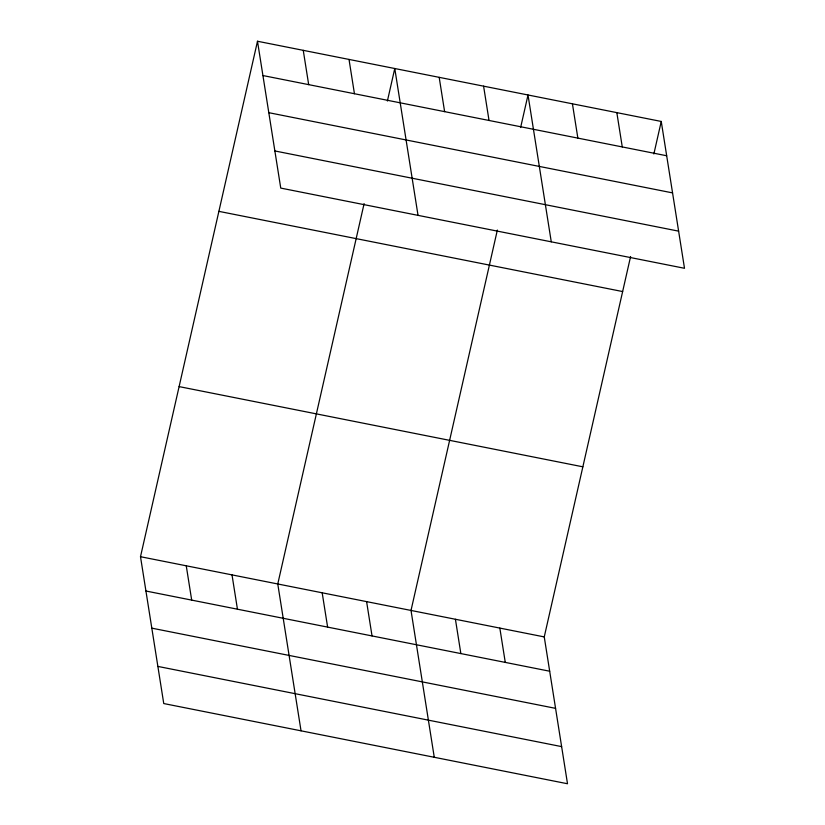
<?xml version="1.0" encoding="UTF-8"?>
<svg xmlns="http://www.w3.org/2000/svg" width="825" height="825" viewBox="0 0 825 825"><rect width="100%" height="100%" fill="white"/><g stroke="black" fill="none" stroke-linecap="round" stroke-linejoin="round"><path stroke-width="1.24" d="M630.589 256.534L544.252 636.91L567.507 783.75L163.752 703.55L140.498 556.71L257.493 41.25L661.248 121.45L684.502 268.29L280.748 188.09L257.493 41.25M364.114 203.6L277.767 583.976L301.032 730.816M387.389 101.042L394.773 68.516L418.028 215.356M497.351 230.062L411.015 610.448L434.27 757.288M520.627 127.504L528.01 94.988L551.265 241.818M653.864 153.976L661.248 121.45M262.928 75.549L666.683 155.76M268.806 112.685L672.561 192.895M274.869 150.954L678.624 231.155M218.883 211.355L622.638 291.555M179.108 386.605L582.863 466.816M140.498 556.71L544.252 636.91M145.932 591.02L549.677 671.22M151.81 628.155L555.565 708.355M157.874 666.414L561.619 746.615M616.832 112.633L622.267 146.932M572.426 103.806L577.861 138.115M483.594 86.161L489.029 120.471M439.189 77.344L444.613 111.643M499.837 628.093L505.271 662.393M455.421 619.266L460.855 653.575M349.016 59.431L354.441 93.73M303.249 50.335L308.684 84.645M366.599 601.621L372.034 635.931M322.183 592.804L327.618 627.103M232.011 574.891L237.445 609.19M186.254 565.806L191.689 600.105"/></g></svg>
